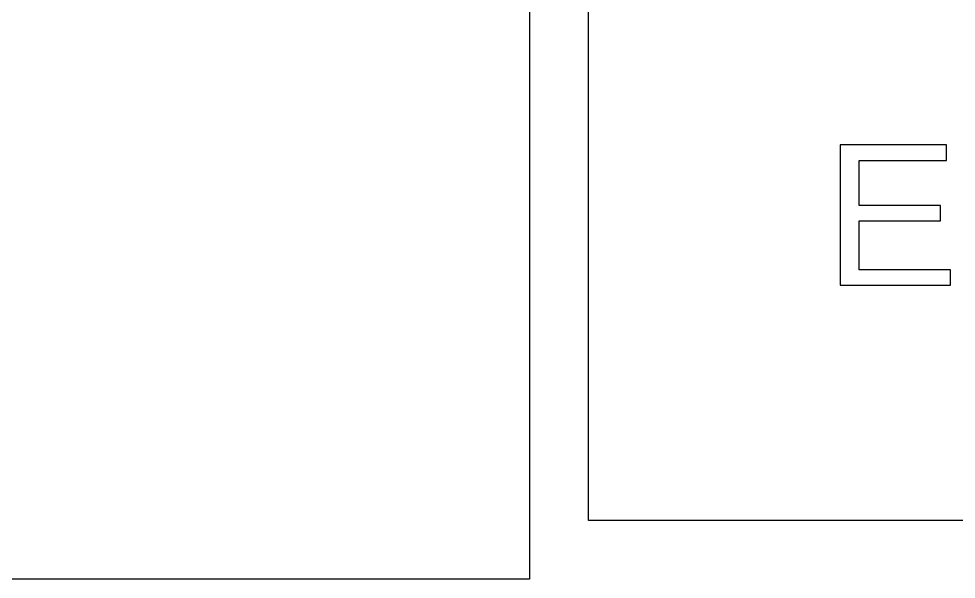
# Model space of a CAD drawing. Header units: metres. Extents: x -140 to 140, y -90 to 90.
# Drawn here: x 31.3 to 47.26, y -80 to -70.47 of the extents above; entities that cross this region are included whole.
import ezdxf

# ---------------------------------------------------------------- set-up
doc = ezdxf.new("R2010")
doc.units = ezdxf.units.M

msp = doc.modelspace()

# ---------------------------------------------------------------- linework, layer by layer
for p, q in [((40, -50), (40, -80)), ((41, -79), (41, -51)), ((47.0971, -72.6113), (45.2848, -72.6113)), ((45.2848, -72.6113), (45.2848, -75)), ((47.0971, -72.8758), (47.0971, -72.6113)), ((45.6086, -73.6421), (45.6086, -72.8758)), ((45.6086, -72.8758), (47.0971, -72.8758)), ((46.9954, -73.6421), (45.6086, -73.6421)), ((46.9954, -73.9031), (46.9954, -73.6421)), ((45.6086, -74.7355), (45.6086, -73.9031)), ((45.6086, -73.9031), (46.9954, -73.9031)), ((47.1666, -74.7355), (45.6086, -74.7355)), ((47.1666, -75), (47.1666, -74.7355)), ((45.2848, -75), (47.1666, -75)), ((129, -79), (41, -79)), ((40, -80), (-130, -80))]:
    msp.add_line(p, q)

doc.saveas('drawing.dxf')
